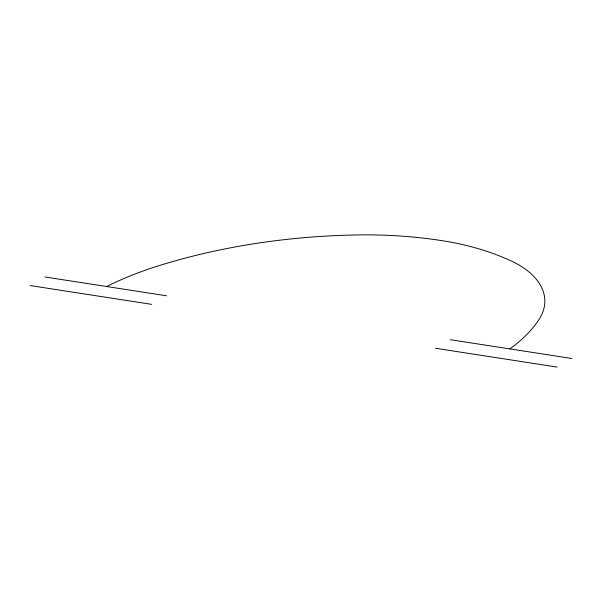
<?xml version="1.0" encoding="UTF-8"?>
<svg xmlns="http://www.w3.org/2000/svg" width="602" height="602" viewBox="0 0 602 602"><rect width="100%" height="100%" fill="white"/><g stroke="black" fill="none" stroke-linecap="round" stroke-linejoin="round"><path stroke-width="0.9" d="M44.939 276.98L166.543 295.793M450.296 339.694L571.9 358.506M30.1 285.551L151.704 304.364M435.457 348.257L557.061 367.07M509.864 348.904A187.508 108.255 0 0 0 539.121 319.301A88.915 51.336 0 0 0 512.294 261.494A187.508 108.255 0 0 0 441.951 240.649A293.663 169.546 0 0 0 358.002 234.93A443.644 256.136 0 0 0 158.657 265.768A293.663 169.546 0 0 0 106.614 286.522"/></g></svg>
